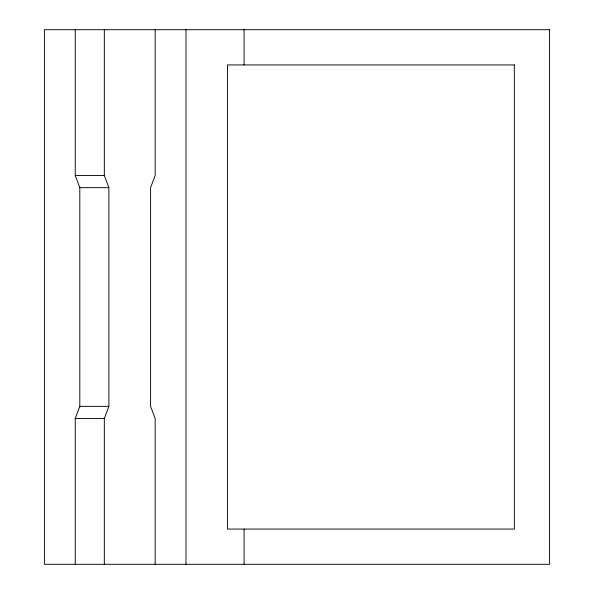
<?xml version="1.0" encoding="UTF-8"?>
<svg xmlns="http://www.w3.org/2000/svg" width="594" height="594" viewBox="0 0 594 594"><rect width="100%" height="100%" fill="white"/><g stroke="black" fill="none" stroke-linecap="round" stroke-linejoin="round"><path stroke-width="0.89" d="M75.238 564.3L75.238 418.503L79.804 406.348L79.804 187.652L75.238 175.497L75.238 29.7M104.329 564.3L104.329 418.503L108.895 406.348L108.895 187.652L104.329 175.497L104.329 29.7M75.238 175.497L104.329 175.497M79.804 187.652L108.895 187.652M79.804 406.348L108.895 406.348M75.238 418.503L104.329 418.503M244.082 29.7L244.082 64.932M244.082 529.068L244.082 564.3M185.989 29.7L185.989 564.3M155.16 29.7L155.16 175.497L150.594 187.652L150.594 406.348L155.16 418.503L155.16 564.3M549.591 29.7L44.409 29.7L44.409 564.3L549.591 564.3L549.591 29.7M514.352 64.932L227.472 64.932L227.472 529.068L514.352 529.068L514.352 64.932"/></g></svg>
